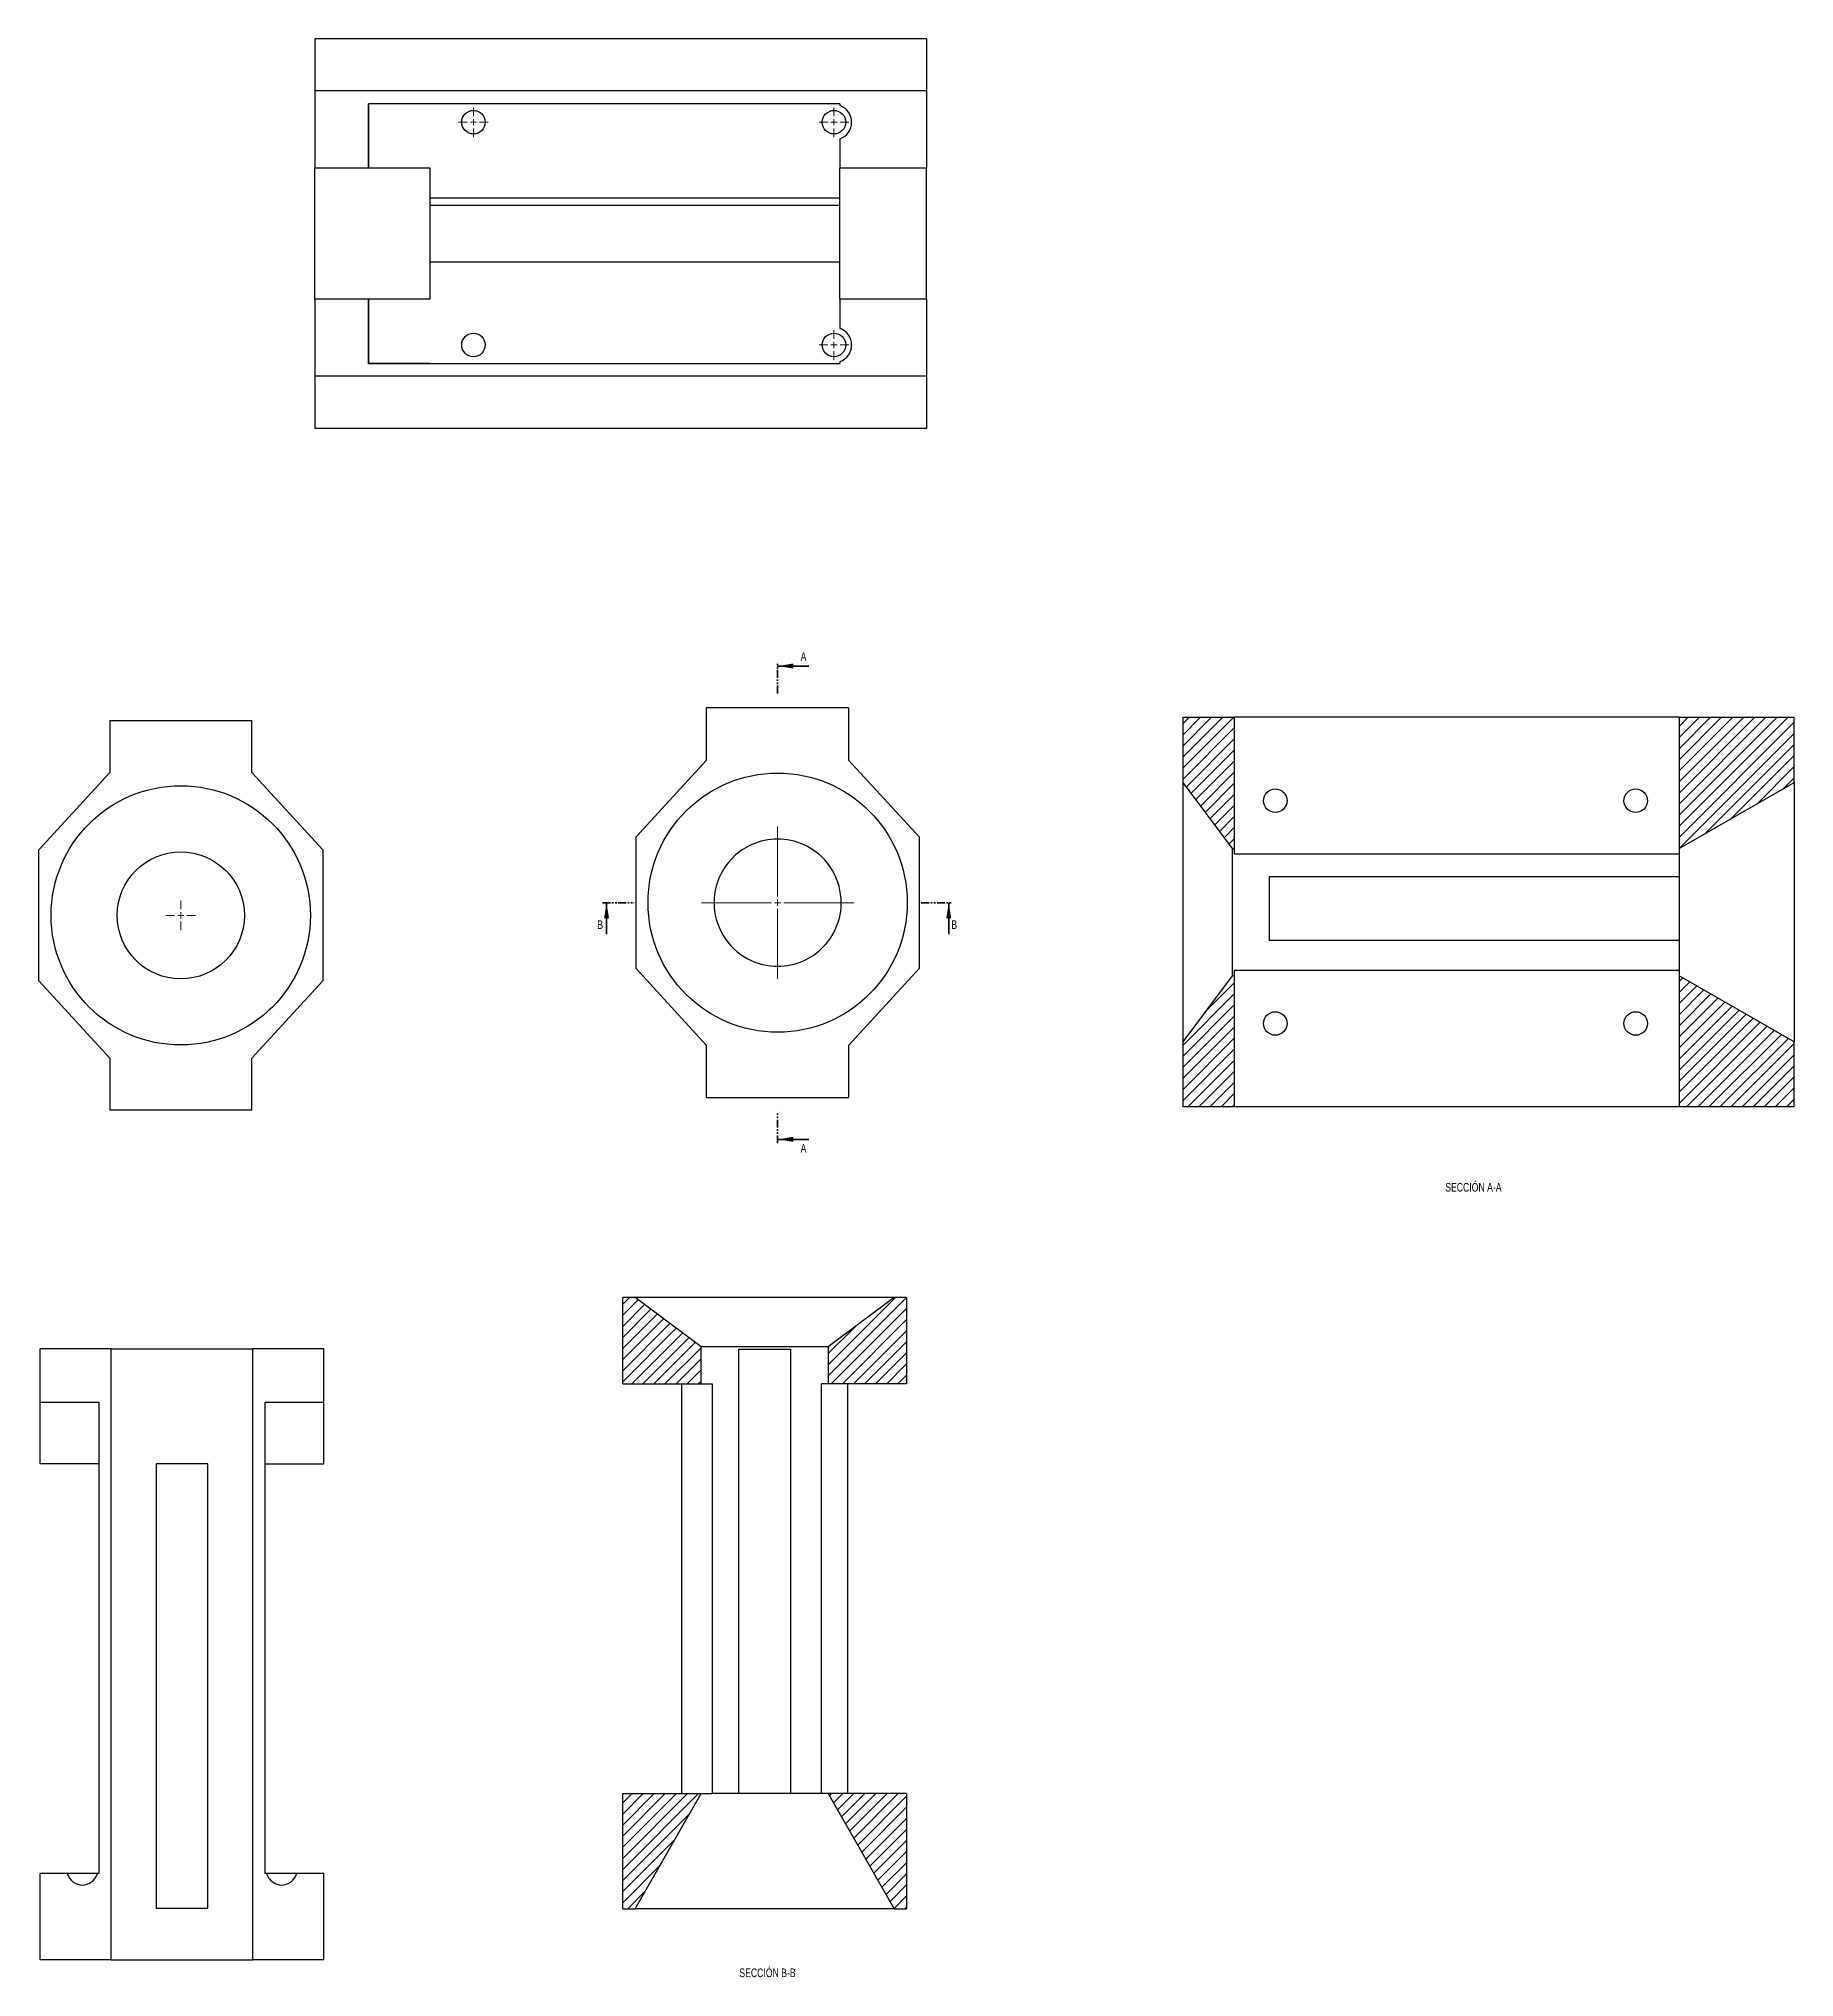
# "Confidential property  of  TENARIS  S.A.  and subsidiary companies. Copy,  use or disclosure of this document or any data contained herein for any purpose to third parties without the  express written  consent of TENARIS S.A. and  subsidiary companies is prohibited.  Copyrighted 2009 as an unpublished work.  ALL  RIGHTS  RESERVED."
# Model space of a CAD drawing. Header units: millimetres. Extents: x 1242 to 5846, y 1749 to 3394.
# Drawn here: x 1242 to 2664, y 1749 to 3319 of the extents above.
import ezdxf

# ---------------------------------------------------------------- set-up
doc = ezdxf.new("R2010")
doc.units = ezdxf.units.MM
doc.linetypes.add('PHANTOM', pattern=[12.7, 6.35, -1.27, 1.27, -1.27, 1.27, -1.27])
doc.styles.add('SLDTEXTSTYLE0', font='TXT', dxfattribs={"width": 0.75})
pattern_1 = [(225, (4021.378, 3476.5846), (4.490128, -4.490128), [])]
pattern_2 = [(225, (2928.471, 3417.911), (4.490128, -4.490128), [])]

# ---------------------------------------------------------------- blocks, each defined once
blk = doc.blocks.new('SW_CENTERMARKSYMBOL_0')
at = {"color": 0, "linetype": 'Continuous', "lineweight": 0}
for p, q in [((0, 2.5), (0, 30.8)), ((-2.5, 0), (-30.8, 0)), ((0, 0), (-1.25, 0)), ((0, 0), (0, 1.25)), ((0, 0), (0, -1.25)), ((0, 0), (1.25, 0)), ((2.5, 0), (30.8, 0)), ((0, -2.5), (0, -30.8))]:
    blk.add_line(p, q, dxfattribs=at)
blk = doc.blocks.new('SW_CENTERMARKSYMBOL_1')
at = {"color": 0, "linetype": 'Continuous', "lineweight": 0}
for p, q in [((-2.5, 0), (-6.0125, 0)), ((0, 0), (-1.25, 0)), ((0, 2.5), (0, 6.0125)), ((0, 0), (0, 1.25)), ((0, 0), (0, -1.25)), ((0, 0), (1.25, 0)), ((2.5, 0), (6.0125, 0)), ((0, -2.5), (0, -6.0125))]:
    blk.add_line(p, q, dxfattribs=at)
blk = doc.blocks.new('SW_CENTERMARKSYMBOL_2')
at = {"color": 0, "linetype": 'Continuous', "lineweight": 0}
for p, q in [((-2.5, 0), (-6.0125, 0)), ((0, 0), (-1.25, 0)), ((0, 2.5), (0, 6.0125)), ((0, 0), (0, 1.25)), ((0, 0), (0, -1.25)), ((0, 0), (1.25, 0)), ((2.5, 0), (6.0125, 0)), ((0, -2.5), (0, -6.0125))]:
    blk.add_line(p, q, dxfattribs=at)
blk = doc.blocks.new('SW_CENTERMARKSYMBOL_3')
at = {"color": 0, "linetype": 'Continuous', "lineweight": 0}
for p, q in [((-2.5, 0), (-6.0125, 0)), ((0, 0), (-1.25, 0)), ((0, 2.5), (0, 6.0125)), ((0, 0), (0, 1.25)), ((0, 0), (0, -1.25)), ((0, 0), (1.25, 0)), ((2.5, 0), (6.0125, 0)), ((0, -2.5), (0, -6.0125))]:
    blk.add_line(p, q, dxfattribs=at)
blk = doc.blocks.new('SW_CENTERMARKSYMBOL_4')
at = {"color": 0, "linetype": 'Continuous', "lineweight": 0}
for p, q in [((-2.5, 0), (-6.0125, 0)), ((0, 0), (-1.25, 0)), ((0, 2.5), (0, 6.0125)), ((0, 0), (0, 1.25)), ((0, 0), (0, -1.25)), ((0, 0), (1.25, 0)), ((2.5, 0), (6.0125, 0)), ((0, -2.5), (0, -6.0125))]:
    blk.add_line(p, q, dxfattribs=at)

msp = doc.modelspace()

# ---------------------------------------------------------------- hatches: boundary and pattern name
at = {"linetype": 'Continuous', "lineweight": 18}
h = msp.add_hatch(dxfattribs=at)
h.set_pattern_fill('ANSI31', scale=2, angle=180, style=0)
h.set_pattern_definition(pattern_1)
h.paths.add_polyline_path([(2168.5, 2716.7), (2208.5, 2663.2), (2210.5, 2663.2), (2210.5, 2769.6), (2168.5, 2769.6)], flags=0)
h = msp.add_hatch(dxfattribs=at)
h.set_pattern_fill('ANSI31', scale=2, angle=180, style=0)
h.set_pattern_definition(pattern_1)
h.paths.add_polyline_path([(2570.5, 2663.2), (2663.8, 2716.7), (2663.8, 2769.6), (2570.5, 2769.6)], flags=0)
h = msp.add_hatch(dxfattribs=at)
h.set_pattern_fill('ANSI31', scale=2, angle=180, style=0)
h.set_pattern_definition(pattern_1)
h.paths.add_polyline_path([(2210.5, 2453.9), (2210.5, 2560.2), (2208.5, 2560.2), (2168.5, 2506.7), (2168.5, 2453.9)], flags=0)
h = msp.add_hatch(dxfattribs=at)
h.set_pattern_fill('ANSI31', scale=2, angle=180, style=0)
h.set_pattern_definition(pattern_1)
h.paths.add_polyline_path([(2570.5, 2453.9), (2663.8, 2453.9), (2663.8, 2506.7), (2570.5, 2560.2)], flags=0)
h = msp.add_hatch(dxfattribs=at)
h.set_pattern_fill('ANSI31', scale=2, angle=180, style=0)
h.set_pattern_definition(pattern_2)
h.paths.add_polyline_path([(1778.3, 2229.5), (1778.3, 2259.5), (1724.8, 2299.5), (1714.8, 2299.5), (1714.8, 2229.5)], flags=0)
h = msp.add_hatch(dxfattribs=at)
h.set_pattern_fill('ANSI31', scale=2, angle=180, style=0)
h.set_pattern_definition(pattern_2)
h.paths.add_polyline_path([(1944.8, 2299.5), (1934.8, 2299.5), (1881.3, 2259.5), (1881.3, 2229.5), (1944.8, 2229.5)], flags=0)
h = msp.add_hatch(dxfattribs=at)
h.set_pattern_fill('ANSI31', scale=2, angle=180, style=0)
h.set_pattern_definition(pattern_2)
h.paths.add_polyline_path([(1714.8, 1897.5), (1714.8, 1804.2), (1724.8, 1804.2), (1778.3, 1897.5)], flags=0)
h = msp.add_hatch(dxfattribs=at)
h.set_pattern_fill('ANSI31', scale=2, angle=180, style=0)
h.set_pattern_definition(pattern_2)
h.paths.add_polyline_path([(1944.8, 1804.2), (1944.8, 1897.5), (1881.3, 1897.5), (1934.8, 1804.2)], flags=0)

# ---------------------------------------------------------------- linework, layer by layer
at = {"color": 7, "linetype": 'Continuous', "lineweight": 25}
for p, q in [((1960.8, 3319.4), (1465.5, 3319.4)), ((1465.5, 3319.4), (1465.5, 3277.2)), ((1960.8, 3319.4), (1960.8, 3277.2)), ((1960.8, 3277.2), (1465.5, 3277.2)), ((1465.5, 3277.2), (1465.5, 3214.5)), ((1960.8, 3277.2), (1960.8, 3214.5)), ((1890.8, 3266.8), (1508.8, 3266.8)), ((1508.8, 3214.5), (1508.8, 3266.8)), ((1890.8, 3266.8), (1890.8, 3265.2)), ((1890.8, 3238.3), (1890.8, 3214.5)), ((1508.8, 3214.5), (1465.5, 3214.5)), ((1465.5, 3108.5), (1465.5, 3214.5)), ((1558.8, 3214.5), (1508.8, 3214.5)), ((1558.8, 3108.5), (1558.8, 3214.5)), ((1960.8, 3214.5), (1890.8, 3214.5)), ((1890.8, 3108.5), (1890.8, 3214.5)), ((1960.8, 3108.5), (1960.8, 3214.5)), ((1558.8, 3190.5), (1890.8, 3190.5)), ((1558.8, 3184.5), (1890.8, 3184.5)), ((1890.8, 3138.5), (1558.8, 3138.5)), ((1508.8, 3108.5), (1465.5, 3108.5)), ((1465.5, 3108.5), (1465.5, 3045.9)), ((1508.8, 3056.2), (1508.8, 3108.5)), ((1558.8, 3108.5), (1508.8, 3108.5)), ((1890.8, 3108.5), (1890.8, 3084.7)), ((1960.8, 3108.5), (1890.8, 3108.5)), ((1960.8, 3108.5), (1960.8, 3045.9)), ((1508.8, 3056.2), (1890.8, 3056.2)), ((1890.8, 3057.9), (1890.8, 3056.2)), ((1960.8, 3045.9), (1465.5, 3045.9)), ((1465.5, 3045.9), (1465.5, 3003.6)), ((1960.8, 3045.9), (1960.8, 3003.6)), ((1960.8, 3003.6), (1465.5, 3003.6)), ((1299.3, 2767), (1299.3, 2724.8)), ((1299.3, 2767), (1414.3, 2767)), ((1414.3, 2724.8), (1414.3, 2767)), ((1897.8, 2777.3), (1782.8, 2777.3)), ((1782.8, 2735), (1782.8, 2777.3)), ((1897.8, 2777.3), (1897.8, 2735)), ((2168.5, 2769.6), (2168.5, 2716.7)), ((2168.5, 2769.6), (2210.5, 2769.6)), ((2210.5, 2663.2), (2210.5, 2769.6)), ((2570.5, 2769.6), (2210.5, 2769.6)), ((2570.5, 2769.6), (2570.5, 2663.2)), ((2570.5, 2769.6), (2663.8, 2769.6)), ((2663.8, 2716.7), (2663.8, 2769.6)), ((1725.3, 2672.4), (1782.8, 2735)), ((1897.8, 2735), (1955.3, 2672.4)), ((1299.3, 2724.8), (1241.8, 2662.1)), ((1471.8, 2662.1), (1414.3, 2724.8)), ((2168.5, 2716.7), (2208.5, 2663.2)), ((2168.5, 2716.7), (2168.5, 2506.7)), ((2570.5, 2663.2), (2663.8, 2716.7)), ((2663.8, 2716.7), (2663.8, 2506.7)), ((1725.3, 2672.4), (1725.3, 2566.4)), ((1955.3, 2566.4), (1955.3, 2672.4)), ((1241.8, 2556.1), (1241.8, 2662.1)), ((1471.8, 2662.1), (1471.8, 2556.1)), ((2208.5, 2663.2), (2210.5, 2663.2)), ((2208.5, 2663.2), (2208.5, 2560.2)), ((2210.5, 2658.8), (2210.5, 2663.2)), ((2570.5, 2658.8), (2210.5, 2658.8)), ((2570.5, 2663.2), (2570.5, 2658.8)), ((2570.5, 2658.8), (2570.5, 2640.7)), ((2238.5, 2640.7), (2570.5, 2640.7)), ((2238.5, 2640.7), (2238.5, 2588.7)), ((2570.5, 2640.7), (2570.5, 2588.7)), ((2570.5, 2588.7), (2238.5, 2588.7)), ((2570.5, 2588.7), (2570.5, 2564.7)), ((1782.8, 2503.7), (1725.3, 2566.4)), ((1955.3, 2566.4), (1897.8, 2503.7)), ((2208.5, 2560.2), (2168.5, 2506.7)), ((2210.5, 2560.2), (2208.5, 2560.2)), ((2210.5, 2564.7), (2570.5, 2564.7)), ((2210.5, 2560.2), (2210.5, 2564.7)), ((2210.5, 2453.9), (2210.5, 2560.2)), ((2570.5, 2564.7), (2570.5, 2560.2)), ((2663.8, 2506.7), (2570.5, 2560.2)), ((2570.5, 2560.2), (2570.5, 2453.9)), ((1241.8, 2556.1), (1299.3, 2493.5)), ((1414.3, 2493.5), (1471.8, 2556.1)), ((1782.8, 2461.5), (1782.8, 2503.7)), ((1897.8, 2503.7), (1897.8, 2461.5)), ((2168.5, 2506.7), (2168.5, 2453.9)), ((2663.8, 2453.9), (2663.8, 2506.7)), ((1299.3, 2493.5), (1299.3, 2451.3)), ((1414.3, 2451.3), (1414.3, 2493.5)), ((1414.3, 2451.3), (1299.3, 2451.3)), ((1782.8, 2461.5), (1897.8, 2461.5)), ((2210.5, 2453.9), (2168.5, 2453.9)), ((2570.5, 2453.9), (2210.5, 2453.9)), ((2663.8, 2453.9), (2570.5, 2453.9)), ((1724.8, 2299.5), (1714.8, 2299.5)), ((1714.8, 2229.5), (1714.8, 2299.5)), ((1778.3, 2259.5), (1724.8, 2299.5)), ((1934.8, 2299.5), (1724.8, 2299.5)), ((1934.8, 2299.5), (1881.3, 2259.5)), ((1944.8, 2299.5), (1934.8, 2299.5)), ((1944.8, 2299.5), (1944.8, 2229.5)), ((1242.8, 2214.7), (1242.8, 2258)), ((1300.3, 2258), (1242.8, 2258)), ((1300.3, 1762.7), (1300.3, 2258)), ((1300.3, 2258), (1415.3, 2258)), ((1415.3, 1762.7), (1415.3, 2258)), ((1472.8, 2258), (1415.3, 2258)), ((1472.8, 2214.7), (1472.8, 2258)), ((1778.3, 2229.5), (1778.3, 2259.5)), ((1881.3, 2259.5), (1778.3, 2259.5)), ((1808.8, 2257.5), (1850.8, 2257.5)), ((1808.8, 1897.5), (1808.8, 2257.5)), ((1850.8, 2257.5), (1850.8, 1897.5)), ((1881.3, 2259.5), (1881.3, 2229.5)), ((1242.8, 2214.7), (1290.8, 2214.7)), ((1242.8, 2164.7), (1242.8, 2214.7)), ((1290.8, 1832.7), (1290.8, 2214.7)), ((1424.8, 2214.7), (1472.8, 2214.7)), ((1424.8, 2214.7), (1424.8, 1832.7)), ((1472.8, 2164.7), (1472.8, 2214.7)), ((1714.8, 2229.5), (1778.3, 2229.5)), ((1762.8, 1897.5), (1762.8, 2229.5)), ((1778.3, 2229.5), (1787.2, 2229.5)), ((1787.2, 2229.5), (1787.2, 1897.5)), ((1881.3, 2229.5), (1875.9, 2229.5)), ((1875.9, 1897.5), (1875.9, 2229.5)), ((1944.8, 2229.5), (1881.3, 2229.5)), ((1896.8, 2229.5), (1896.8, 1897.5)), ((1290.8, 2164.7), (1242.8, 2164.7)), ((1336.8, 2164.7), (1336.8, 1804.7)), ((1378.8, 2164.7), (1336.8, 2164.7)), ((1378.8, 1804.7), (1378.8, 2164.7)), ((1424.8, 2164.7), (1472.8, 2164.7)), ((1714.8, 1897.5), (1778.3, 1897.5)), ((1714.8, 1804.2), (1714.8, 1897.5)), ((1724.8, 1804.2), (1778.3, 1897.5)), ((1778.3, 1897.5), (1787.2, 1897.5)), ((1808.8, 1897.5), (1787.2, 1897.5)), ((1850.8, 1897.5), (1808.8, 1897.5)), ((1875.9, 1897.5), (1850.8, 1897.5)), ((1881.3, 1897.5), (1875.9, 1897.5)), ((1881.3, 1897.5), (1934.8, 1804.2)), ((1944.8, 1897.5), (1881.3, 1897.5)), ((1944.8, 1897.5), (1944.8, 1804.2)), ((1242.8, 1762.7), (1242.8, 1832.7)), ((1264.6, 1832.7), (1242.8, 1832.7)), ((1289.3, 1832.7), (1264.6, 1832.7)), ((1290.8, 1832.7), (1289.3, 1832.7)), ((1426.3, 1832.7), (1424.8, 1832.7)), ((1450.9, 1832.7), (1426.3, 1832.7)), ((1472.8, 1832.7), (1450.9, 1832.7)), ((1472.8, 1762.7), (1472.8, 1832.7)), ((1336.8, 1804.7), (1378.8, 1804.7)), ((1714.8, 1804.2), (1724.8, 1804.2)), ((1934.8, 1804.2), (1724.8, 1804.2)), ((1934.8, 1804.2), (1944.8, 1804.2)), ((1300.3, 1762.7), (1242.8, 1762.7)), ((1300.3, 1762.7), (1415.3, 1762.7)), ((1472.8, 1762.7), (1415.3, 1762.7))]:
    msp.add_line(p, q, dxfattribs=at)
at = {"color": 7, "linetype": 'Continuous'}
for p, q in [((1558.8, 3266.8), (1508.8, 3266.8)), ((1508.8, 3266.8), (1508.8, 3214.5)), ((1558.8, 3214.5), (1508.8, 3214.5)), ((1558.8, 3108.5), (1508.8, 3108.5)), ((1508.8, 3108.5), (1508.8, 3056.2)), ((1558.8, 3056.2), (1508.8, 3056.2))]:
    msp.add_line(p, q, dxfattribs=at)
at = {"color": 7, "linetype": 'PHANTOM', "lineweight": 35}
for p, q in [((1840.3, 2788.9), (1840.3, 2814.3)), ((1698.5, 2619.4), (1724, 2619.4)), ((1956.7, 2619.4), (1982.1, 2619.4)), ((1840.3, 2424.5), (1840.3, 2449.9))]:
    msp.add_line(p, q, dxfattribs=at)
at = {"color": 7, "linetype": 'Continuous', "lineweight": 35}
for p, q in [((1865.7, 2811.1), (1840.3, 2811.1)), ((1701.7, 2594), (1701.7, 2619.4)), ((1978.9, 2594), (1978.9, 2619.4)), ((1865.7, 2427.6), (1840.3, 2427.6))]:
    msp.add_line(p, q, dxfattribs=at)
at = {"color": 7, "linetype": 'Continuous', "lineweight": 25}
for centre, radius in [((1593.9, 3251.8), 9.53), ((1885.9, 3251.8), 9.53), ((1593.9, 3071.3), 9.52), ((1885.9, 3071.3), 9.52), ((1840.3, 2619.4), 105), ((1356.8, 2609.1), 105), ((2243.4, 2702), 9.52), ((2535.4, 2702), 9.53), ((1356.8, 2609.1), 51.5), ((2243.4, 2521.5), 9.52), ((2535.4, 2521.5), 9.53)]:
    msp.add_circle(centre, radius, dxfattribs=at)
for centre, radius, start, end in [((1885.9, 3251.8), 14.3, 290.1816, 69.8184), ((1885.9, 3071.3), 14.3, 290.1816, 69.8184), ((1840.3, 2619.4), 51.5, 65.9354, 114.0646), ((1840.3, 2619.4), 51.5, 114.0646, 153.4741), ((1840.3, 2619.4), 51.5, 34.2709, 65.9354), ((1840.3, 2619.4), 51.5, 153.4741, 214.2709), ((1840.3, 2619.4), 51.5, 333.4741, 34.2709), ((1840.3, 2619.4), 51.5, 294.0646, 333.4741), ((1840.3, 2619.4), 51.5, 214.2709, 245.9354), ((1840.3, 2619.4), 51.5, 245.9354, 294.0646)]:
    msp.add_arc(centre, radius, start, end, dxfattribs=at)
for centre in [(1277, 1837.7), (1438.6, 1837.7)]:
    msp.add_ellipse(centre, major_axis=(0, 14.3), ratio=0.918133, start_param=1.923031, end_param=4.360154, dxfattribs=at)
at = {"color": 7, "linetype": 'Continuous', "lineweight": 35}
for points in [[(1840.3, 2811.1), (1853, 2809.1), (1853, 2813.2)], [(1701.7, 2619.4), (1699.7, 2606.7), (1703.7, 2606.7)], [(1978.9, 2619.4), (1976.9, 2606.7), (1980.9, 2606.7)], [(1840.3, 2427.6), (1853, 2425.6), (1853, 2429.7)]]:
    msp.add_solid(points, dxfattribs=at)

# ---------------------------------------------------------------- block references
at = {"color": 7, "linetype": 'Continuous', "lineweight": 0, "xscale": 2, "yscale": 2, "zscale": 2, "rotation": 90}
for name, p in [('SW_CENTERMARKSYMBOL_4', (1593.9, 3251.8)), ('SW_CENTERMARKSYMBOL_3', (1885.9, 3251.8)), ('SW_CENTERMARKSYMBOL_2', (1885.9, 3071.3))]:
    msp.add_blockref(name, p, dxfattribs=at)
at = {"color": 7, "linetype": 'Continuous', "lineweight": 0, "xscale": 2, "yscale": 2, "zscale": 2}
for name, p in [('SW_CENTERMARKSYMBOL_0', (1840.3, 2619.4)), ('SW_CENTERMARKSYMBOL_1', (1356.8, 2609.1))]:
    msp.add_blockref(name, p, dxfattribs=at)

# ---------------------------------------------------------------- texts
at = {"color": 7, "linetype": 'Continuous', "char_height": 7, "attachment_point": 1, "style": 'SLDTEXTSTYLE0'}
for s, insert in [('A', (1858.9, 2822.3)), ('B', (1694.2, 2605.1)), ('B', (1981, 2605.1)), ('A', (1858.9, 2423.9))]:
    msp.add_mtext(s, dxfattribs=dict(at, insert=insert))
at = {"color": 7, "linetype": 'Continuous', "lineweight": 0, "char_height": 7, "attachment_point": 2, "style": 'SLDTEXTSTYLE0'}
for s, insert in [('SECCIÓN A-A', (2403.9, 2392.3)), ('SECCIÓN B-B', (1832.1, 1755.8))]:
    msp.add_mtext(s, dxfattribs=dict(at, insert=insert))

doc.saveas('drawing.dxf')
